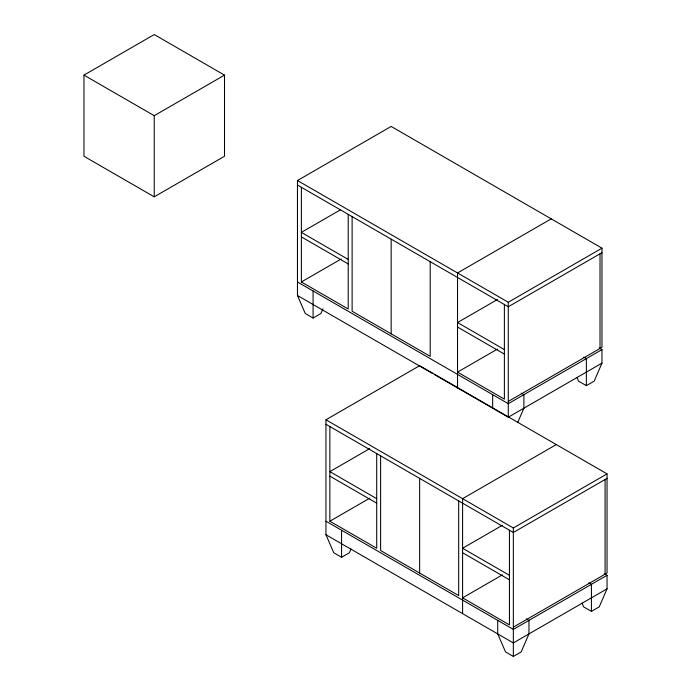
<?xml version="1.0" encoding="UTF-8"?>
<svg xmlns="http://www.w3.org/2000/svg" width="691" height="691" viewBox="0 0 691 691"><rect width="100%" height="100%" fill="white"/><g stroke="black" fill="none" stroke-linecap="round" stroke-linejoin="round"><path stroke-width="1.04" d="M322.947 308.782L320.892 313.524L313.083 318.033L305.275 313.524L297.467 295.498L297.467 180.541L391.158 126.444L601.973 248.164L601.973 347.34L508.282 401.428M351.019 548.974L349.378 552.765L341.57 557.274L333.762 552.765L325.953 534.739L325.953 419.783L419.644 365.686L607.043 473.879L607.043 573.055L513.344 627.152M517.732 422.426L523.899 408.191L523.899 394.665L521.29 393.17M599.218 347.996L601.973 349.594L601.973 363.112L594.165 381.147L586.357 385.656L578.557 381.147L576.907 377.346M604.288 573.72L607.043 575.309L607.043 588.836L599.235 606.862L591.427 611.371L583.619 606.862L581.969 603.07M83.957 75.12L154.231 34.55L224.506 75.12L224.506 156.261L154.231 196.831L83.957 156.261L83.957 75.12L154.231 115.691L224.506 75.12M340.292 209.917L301.371 232.383L348.221 259.427M301.371 187.304L301.371 281.971L341.216 258.97M551.228 218.857L457.528 272.954L457.528 387.91M497.382 299.54L457.528 322.542L504.378 349.586M297.467 180.541L508.282 302.252L601.973 248.164M601.973 252.673L508.282 306.761L297.467 185.05M497.382 349.119L457.528 372.129L504.378 399.173L504.378 304.506M369.702 448.623L329.857 471.625L376.707 498.669M601.973 349.594L508.282 403.682L297.467 281.971M434.233 374.453L508.282 417.209L601.973 363.112M329.857 426.546L329.857 521.213L369.702 498.202M556.29 444.581L462.59 498.669L462.59 613.625M502.443 525.255L462.59 548.257L509.44 575.309M325.953 419.783L513.344 527.976L607.043 473.879M607.043 478.388L513.344 532.485L325.953 424.291M502.443 574.843L462.59 597.845L509.44 624.897L509.44 530.23M607.043 575.309L513.344 629.406L325.953 521.213M607.043 588.836L513.344 642.924L325.953 534.739M497.727 620.388L497.727 633.906L505.536 651.941L513.344 656.45L521.152 651.941L528.961 633.906L528.961 620.388L526.361 618.886M583.757 357.1L586.357 358.603L586.357 385.656M301.371 236.892L348.221 263.936M457.528 327.05L504.378 354.094M301.371 281.971L348.221 309.015L348.221 214.348M297.467 295.498L432.367 373.382M588.818 582.824L591.427 584.327L591.427 611.371M329.857 476.134L376.707 503.178M462.59 552.765L509.44 579.818M329.857 521.213L376.707 548.257L376.707 453.59M605.091 479.511L605.091 574.178M600.021 253.796L600.021 348.463M513.344 527.976L513.344 656.45M508.282 302.252L508.282 417.209M492.666 394.665L492.666 408.191M458.686 500.923L458.686 595.59L380.611 550.511L380.611 455.844M430.199 261.682L430.199 356.349L352.125 311.27L352.125 216.603M419.644 478.388L419.644 573.055M391.158 239.146L391.158 333.813M341.57 530.23L341.57 557.274M313.083 290.989L313.083 318.033M154.231 115.691L154.231 196.831"/></g></svg>
